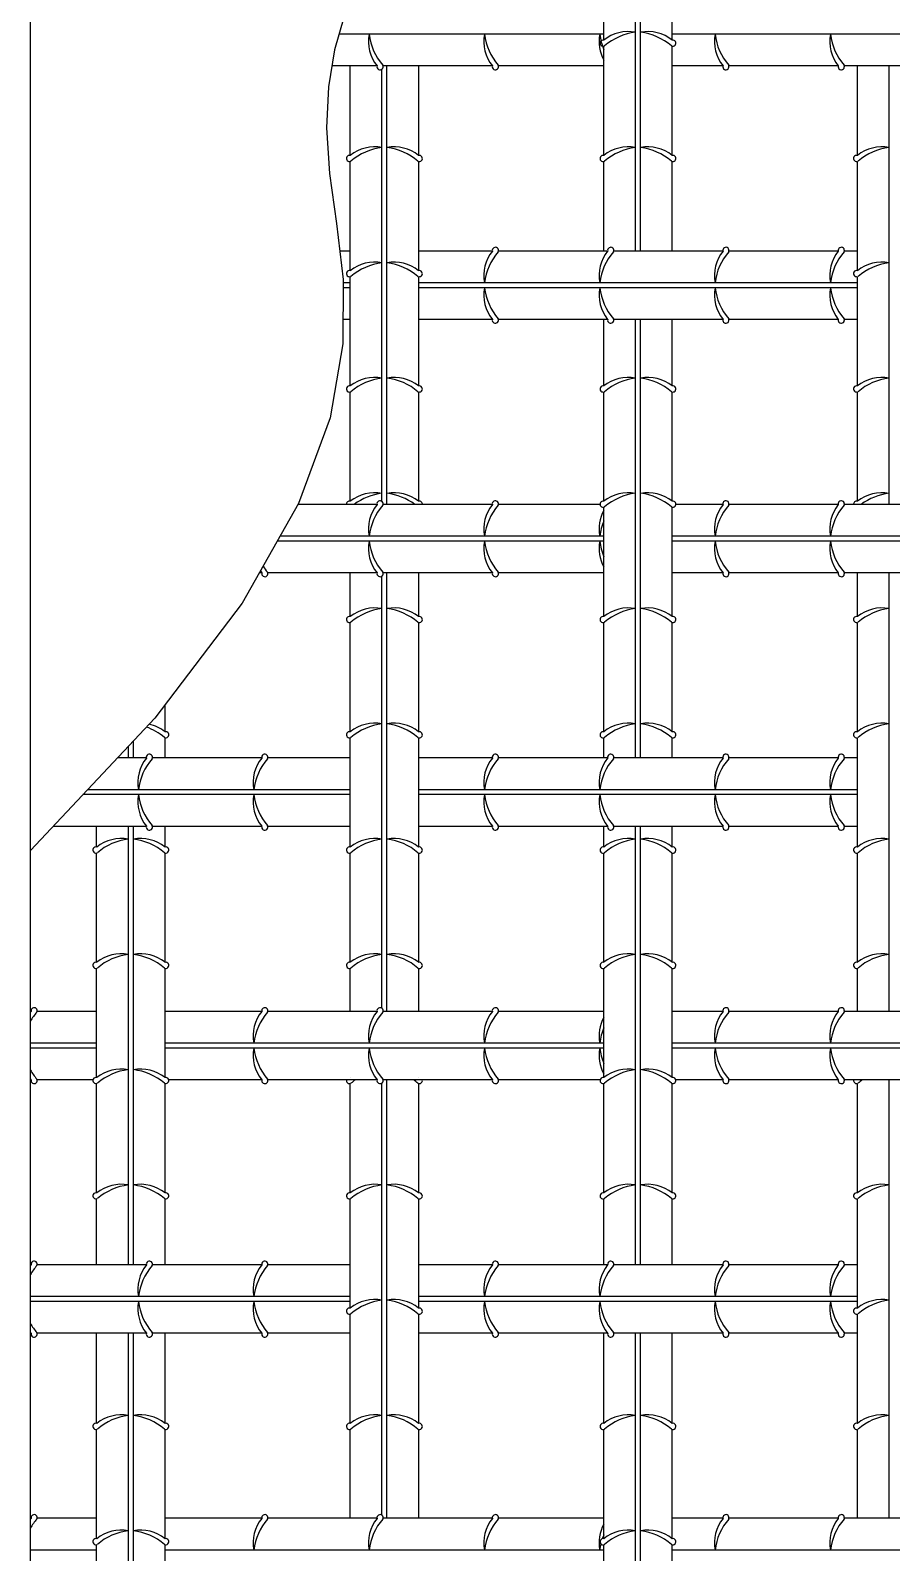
# Model space of a CAD drawing. Header units: millimetres. Extents: x -4774.1 to -4752.9, y -4666.5 to -4651.
# Drawn here: x -4761.514 to -4760.564, y -4660.038 to -4658.356 of the extents above; entities that cross this region are included whole.
import ezdxf

# ---------------------------------------------------------------- set-up
doc = ezdxf.new("R2010")
doc.units = ezdxf.units.MM
doc.header["$LTSCALE"] = 10
doc.layers.add('Termotécnica', color=7, linetype='Continuous')

msp = doc.modelspace()

# ---------------------------------------------------------------- linework, layer by layer
at = {"layer": 'Termotécnica', "color": 2}
msp.add_line((-4761.5144, -4661.5612), (-4761.5144, -4658.0039), dxfattribs=at)
at = {"layer": 'Termotécnica', "color": 1}
for p, q in [((-4760.8463, -4658.6001), (-4760.8463, -4658.1959)), ((-4760.8408, -4658.6001), (-4760.8408, -4658.1932)), ((-4760.8813, -4658.3672), (-4760.8813, -4658.2464)), ((-4760.8057, -4658.3672), (-4760.8057, -4658.2464)), ((-4760.8813, -4658.3606), (-4761.1736, -4658.3606)), ((-4760.3213, -4658.3606), (-4760.8057, -4658.3606)), ((-4760.8813, -4658.4945), (-4760.8813, -4658.3738)), ((-4760.8057, -4658.4945), (-4760.8057, -4658.3738)), ((-4761.1317, -4658.3957), (-4761.1815, -4658.3957)), ((-4761.1613, -4658.4945), (-4761.1613, -4658.3957)), ((-4761.1263, -4658.8767), (-4761.1263, -4658.3991)), ((-4761.0043, -4658.3957), (-4761.1251, -4658.3957)), ((-4761.1208, -4658.8801), (-4761.1208, -4658.3957)), ((-4761.0857, -4658.4945), (-4761.0857, -4658.3957)), ((-4760.8813, -4658.3957), (-4760.9977, -4658.3957)), ((-4760.7497, -4658.3957), (-4760.8057, -4658.3957)), ((-4760.6223, -4658.3957), (-4760.7431, -4658.3957)), ((-4760.495, -4658.3957), (-4760.6157, -4658.3957)), ((-4760.6013, -4658.4945), (-4760.6013, -4658.3957)), ((-4760.5663, -4658.8801), (-4760.5663, -4658.3957)), ((-4761.1613, -4658.6218), (-4761.1613, -4658.5011)), ((-4761.0857, -4658.6218), (-4761.0857, -4658.5011)), ((-4760.8813, -4658.6001), (-4760.8813, -4658.5011)), ((-4760.8057, -4658.6001), (-4760.8057, -4658.5011)), ((-4760.6013, -4658.6218), (-4760.6013, -4658.5011)), ((-4761.1613, -4658.6001), (-4761.1729, -4658.6001)), ((-4761.0043, -4658.6001), (-4761.0857, -4658.6001)), ((-4760.877, -4658.6001), (-4760.9977, -4658.6001)), ((-4760.7497, -4658.6001), (-4760.8704, -4658.6001)), ((-4760.6223, -4658.6001), (-4760.7431, -4658.6001)), ((-4760.6013, -4658.6001), (-4760.6157, -4658.6001)), ((-4761.1613, -4658.6352), (-4761.1692, -4658.6352)), ((-4761.1613, -4658.6406), (-4761.1692, -4658.6406)), ((-4761.1613, -4658.7492), (-4761.1613, -4658.6285)), ((-4761.0857, -4658.7492), (-4761.0857, -4658.6285)), ((-4760.6013, -4658.6352), (-4761.0857, -4658.6352)), ((-4760.6013, -4658.6406), (-4761.0857, -4658.6406)), ((-4760.6013, -4658.7492), (-4760.6013, -4658.6285)), ((-4761.1613, -4658.6757), (-4761.1692, -4658.6757)), ((-4761.0043, -4658.6757), (-4761.0857, -4658.6757)), ((-4760.877, -4658.6757), (-4760.9977, -4658.6757)), ((-4760.8813, -4658.7492), (-4760.8813, -4658.6757)), ((-4760.7497, -4658.6757), (-4760.8704, -4658.6757)), ((-4760.8463, -4659.1601), (-4760.8463, -4658.6757)), ((-4760.8408, -4659.1601), (-4760.8408, -4658.6757)), ((-4760.8057, -4658.7492), (-4760.8057, -4658.6757)), ((-4760.6223, -4658.6757), (-4760.7431, -4658.6757)), ((-4760.6013, -4658.6757), (-4760.6157, -4658.6757)), ((-4761.1613, -4658.8765), (-4761.1613, -4658.7558)), ((-4761.0857, -4658.8765), (-4761.0857, -4658.7558)), ((-4760.8813, -4658.8765), (-4760.8813, -4658.7558)), ((-4760.8057, -4658.8765), (-4760.8057, -4658.7558)), ((-4760.6013, -4658.8765), (-4760.6013, -4658.7558)), ((-4761.1317, -4658.8801), (-4761.2189, -4658.8801)), ((-4761.0043, -4658.8801), (-4761.1251, -4658.8801)), ((-4760.8854, -4658.8801), (-4760.9977, -4658.8801)), ((-4760.8813, -4659.0039), (-4760.8813, -4658.8831)), ((-4760.8057, -4659.0039), (-4760.8057, -4658.8831)), ((-4760.7497, -4658.8801), (-4760.8016, -4658.8801)), ((-4760.6223, -4658.8801), (-4760.7431, -4658.8801)), ((-4760.495, -4658.8801), (-4760.6157, -4658.8801)), ((-4760.8813, -4658.9206), (-4761.2418, -4658.9206)), ((-4760.8813, -4658.9152), (-4761.2387, -4658.9152)), ((-4760.3213, -4658.9152), (-4760.8057, -4658.9152)), ((-4760.3213, -4658.9206), (-4760.8057, -4658.9206)), ((-4761.259, -4658.9557), (-4761.2617, -4658.9557)), ((-4761.1317, -4658.9557), (-4761.2524, -4658.9557)), ((-4761.1613, -4659.0039), (-4761.1613, -4658.9557)), ((-4761.1263, -4659.4367), (-4761.1263, -4658.9591)), ((-4761.0043, -4658.9557), (-4761.1251, -4658.9557)), ((-4761.1208, -4659.4401), (-4761.1208, -4658.9557)), ((-4761.0857, -4659.0039), (-4761.0857, -4658.9557)), ((-4760.8813, -4658.9557), (-4760.9977, -4658.9557)), ((-4760.7497, -4658.9557), (-4760.8057, -4658.9557)), ((-4760.6223, -4658.9557), (-4760.7431, -4658.9557)), ((-4760.495, -4658.9557), (-4760.6157, -4658.9557)), ((-4760.6013, -4659.0039), (-4760.6013, -4658.9557)), ((-4760.5663, -4659.4401), (-4760.5663, -4658.9557)), ((-4761.1613, -4659.1312), (-4761.1613, -4659.0105)), ((-4761.0857, -4659.1312), (-4761.0857, -4659.0105)), ((-4760.8813, -4659.1312), (-4760.8813, -4659.0105)), ((-4760.8057, -4659.1312), (-4760.8057, -4659.0105)), ((-4760.6013, -4659.1312), (-4760.6013, -4659.0105)), ((-4761.3657, -4659.1312), (-4761.3657, -4659.1012)), ((-4761.4063, -4659.1601), (-4761.4063, -4659.1472)), ((-4761.4008, -4659.1601), (-4761.4008, -4659.1414)), ((-4761.3657, -4659.1601), (-4761.3657, -4659.1378)), ((-4761.1613, -4659.2585), (-4761.1613, -4659.1378)), ((-4761.0857, -4659.2585), (-4761.0857, -4659.1378)), ((-4760.8813, -4659.1601), (-4760.8813, -4659.1378)), ((-4760.8057, -4659.1601), (-4760.8057, -4659.1378)), ((-4760.6013, -4659.2585), (-4760.6013, -4659.1378)), ((-4761.3864, -4659.1601), (-4761.4184, -4659.1601)), ((-4761.259, -4659.1601), (-4761.3798, -4659.1601)), ((-4761.1613, -4659.1601), (-4761.2524, -4659.1601)), ((-4761.0043, -4659.1601), (-4761.0857, -4659.1601)), ((-4760.877, -4659.1601), (-4760.9977, -4659.1601)), ((-4760.7497, -4659.1601), (-4760.8704, -4659.1601)), ((-4760.6223, -4659.1601), (-4760.7431, -4659.1601)), ((-4760.6013, -4659.1601), (-4760.6157, -4659.1601)), ((-4761.1613, -4659.1952), (-4761.4513, -4659.1952)), ((-4760.6013, -4659.1952), (-4761.0857, -4659.1952)), ((-4761.1613, -4659.2006), (-4761.4564, -4659.2006)), ((-4760.6013, -4659.2006), (-4761.0857, -4659.2006)), ((-4761.3864, -4659.2357), (-4761.4893, -4659.2357)), ((-4761.4413, -4659.2585), (-4761.4413, -4659.2357)), ((-4761.4063, -4659.7201), (-4761.4063, -4659.2357)), ((-4761.4008, -4659.7201), (-4761.4008, -4659.2357)), ((-4761.259, -4659.2357), (-4761.3798, -4659.2357)), ((-4761.3657, -4659.2585), (-4761.3657, -4659.2357)), ((-4761.1613, -4659.2357), (-4761.2524, -4659.2357)), ((-4761.0043, -4659.2357), (-4761.0857, -4659.2357)), ((-4760.877, -4659.2357), (-4760.9977, -4659.2357)), ((-4760.8813, -4659.2585), (-4760.8813, -4659.2357)), ((-4760.7497, -4659.2357), (-4760.8704, -4659.2357)), ((-4760.8463, -4659.7201), (-4760.8463, -4659.2357)), ((-4760.8408, -4659.7201), (-4760.8408, -4659.2357)), ((-4760.8057, -4659.2585), (-4760.8057, -4659.2357)), ((-4760.6223, -4659.2357), (-4760.7431, -4659.2357)), ((-4760.6013, -4659.2357), (-4760.6157, -4659.2357)), ((-4761.4413, -4659.3859), (-4761.4413, -4659.2651)), ((-4761.3657, -4659.3859), (-4761.3657, -4659.2651)), ((-4761.1613, -4659.3859), (-4761.1613, -4659.2651)), ((-4761.0857, -4659.3859), (-4761.0857, -4659.2651)), ((-4760.8813, -4659.3859), (-4760.8813, -4659.2651)), ((-4760.8057, -4659.3859), (-4760.8057, -4659.2651)), ((-4760.6013, -4659.3859), (-4760.6013, -4659.2651)), ((-4761.4413, -4659.5132), (-4761.4413, -4659.3925)), ((-4761.3657, -4659.5132), (-4761.3657, -4659.3925)), ((-4761.1613, -4659.4401), (-4761.1613, -4659.3925)), ((-4761.0857, -4659.4401), (-4761.0857, -4659.3925)), ((-4760.8813, -4659.5132), (-4760.8813, -4659.3925)), ((-4760.8057, -4659.5132), (-4760.8057, -4659.3925)), ((-4760.6013, -4659.4401), (-4760.6013, -4659.3925)), ((-4761.5137, -4659.4401), (-4761.5144, -4659.4401)), ((-4761.4413, -4659.4401), (-4761.5071, -4659.4401)), ((-4761.259, -4659.4401), (-4761.3657, -4659.4401)), ((-4761.1317, -4659.4401), (-4761.2524, -4659.4401)), ((-4761.0043, -4659.4401), (-4761.1251, -4659.4401)), ((-4760.8813, -4659.4401), (-4760.9977, -4659.4401)), ((-4760.7497, -4659.4401), (-4760.8057, -4659.4401)), ((-4760.6223, -4659.4401), (-4760.7431, -4659.4401)), ((-4760.495, -4659.4401), (-4760.6157, -4659.4401)), ((-4761.4413, -4659.4752), (-4761.5144, -4659.4752)), ((-4761.4413, -4659.4806), (-4761.5144, -4659.4806)), ((-4760.8813, -4659.4752), (-4761.3657, -4659.4752)), ((-4760.8813, -4659.4806), (-4761.3657, -4659.4806)), ((-4760.3213, -4659.4752), (-4760.8057, -4659.4752)), ((-4760.3213, -4659.4806), (-4760.8057, -4659.4806)), ((-4761.5137, -4659.5157), (-4761.5144, -4659.5157)), ((-4761.4454, -4659.5157), (-4761.5071, -4659.5157)), ((-4761.259, -4659.5157), (-4761.3617, -4659.5157)), ((-4761.1317, -4659.5157), (-4761.2524, -4659.5157)), ((-4761.0043, -4659.5157), (-4761.1251, -4659.5157)), ((-4761.1208, -4660.0001), (-4761.1208, -4659.5157)), ((-4760.8854, -4659.5157), (-4760.9977, -4659.5157)), ((-4760.7497, -4659.5157), (-4760.8017, -4659.5157)), ((-4760.6223, -4659.5157), (-4760.7431, -4659.5157)), ((-4760.495, -4659.5157), (-4760.6157, -4659.5157)), ((-4760.5663, -4660.0001), (-4760.5663, -4659.5157)), ((-4761.4413, -4659.6406), (-4761.4413, -4659.5198)), ((-4761.3657, -4659.6406), (-4761.3657, -4659.5198)), ((-4761.1613, -4659.6406), (-4761.1613, -4659.5198)), ((-4761.1263, -4659.9967), (-4761.1263, -4659.5191)), ((-4761.0857, -4659.6406), (-4761.0857, -4659.5198)), ((-4760.8813, -4659.6406), (-4760.8813, -4659.5198)), ((-4760.8057, -4659.6406), (-4760.8057, -4659.5198)), ((-4760.6013, -4659.6406), (-4760.6013, -4659.5198)), ((-4761.4413, -4659.7201), (-4761.4413, -4659.6472)), ((-4761.3657, -4659.7201), (-4761.3657, -4659.6472)), ((-4761.1613, -4659.7679), (-4761.1613, -4659.6472)), ((-4761.0857, -4659.7679), (-4761.0857, -4659.6472)), ((-4760.8813, -4659.7201), (-4760.8813, -4659.6472)), ((-4760.8057, -4659.7201), (-4760.8057, -4659.6472)), ((-4760.6013, -4659.7679), (-4760.6013, -4659.6472)), ((-4761.5137, -4659.7201), (-4761.5144, -4659.7201)), ((-4761.3864, -4659.7201), (-4761.5071, -4659.7201)), ((-4761.259, -4659.7201), (-4761.3798, -4659.7201)), ((-4761.1613, -4659.7201), (-4761.2524, -4659.7201)), ((-4761.0043, -4659.7201), (-4761.0857, -4659.7201)), ((-4760.877, -4659.7201), (-4760.9977, -4659.7201)), ((-4760.7497, -4659.7201), (-4760.8704, -4659.7201)), ((-4760.6223, -4659.7201), (-4760.7431, -4659.7201)), ((-4760.6013, -4659.7201), (-4760.6157, -4659.7201)), ((-4761.1613, -4659.7552), (-4761.5144, -4659.7552)), ((-4761.1613, -4659.7606), (-4761.5144, -4659.7606)), ((-4760.6013, -4659.7552), (-4761.0857, -4659.7552)), ((-4760.6013, -4659.7606), (-4761.0857, -4659.7606)), ((-4761.1613, -4659.8952), (-4761.1613, -4659.7745)), ((-4761.0857, -4659.8952), (-4761.0857, -4659.7745)), ((-4760.6013, -4659.8952), (-4760.6013, -4659.7745)), ((-4761.5137, -4659.7957), (-4761.5144, -4659.7957)), ((-4761.3864, -4659.7957), (-4761.5071, -4659.7957)), ((-4761.4413, -4659.8952), (-4761.4413, -4659.7957)), ((-4761.4063, -4660.2801), (-4761.4063, -4659.7957)), ((-4761.4008, -4660.2801), (-4761.4008, -4659.7957)), ((-4761.259, -4659.7957), (-4761.3798, -4659.7957)), ((-4761.3657, -4659.8952), (-4761.3657, -4659.7957)), ((-4761.1613, -4659.7957), (-4761.2524, -4659.7957)), ((-4761.0043, -4659.7957), (-4761.0857, -4659.7957)), ((-4760.877, -4659.7957), (-4760.9977, -4659.7957)), ((-4760.8813, -4659.8952), (-4760.8813, -4659.7957)), ((-4760.7497, -4659.7957), (-4760.8704, -4659.7957)), ((-4760.8463, -4660.2801), (-4760.8463, -4659.7957)), ((-4760.8408, -4660.2801), (-4760.8408, -4659.7957)), ((-4760.8057, -4659.8952), (-4760.8057, -4659.7957)), ((-4760.6223, -4659.7957), (-4760.7431, -4659.7957)), ((-4760.6013, -4659.7957), (-4760.6157, -4659.7957)), ((-4761.4413, -4660.0226), (-4761.4413, -4659.9018)), ((-4761.3657, -4660.0226), (-4761.3657, -4659.9018)), ((-4761.1613, -4660.0001), (-4761.1613, -4659.9018)), ((-4761.0857, -4660.0001), (-4761.0857, -4659.9018)), ((-4760.8813, -4660.0226), (-4760.8813, -4659.9018)), ((-4760.8057, -4660.0226), (-4760.8057, -4659.9018)), ((-4760.6013, -4660.0001), (-4760.6013, -4659.9018)), ((-4761.5137, -4660.0001), (-4761.5144, -4660.0001)), ((-4761.4413, -4660.0001), (-4761.5071, -4660.0001)), ((-4761.259, -4660.0001), (-4761.3657, -4660.0001)), ((-4761.1317, -4660.0001), (-4761.2524, -4660.0001)), ((-4761.0043, -4660.0001), (-4761.1251, -4660.0001)), ((-4760.8813, -4660.0001), (-4760.9977, -4660.0001)), ((-4760.7497, -4660.0001), (-4760.8057, -4660.0001)), ((-4760.6223, -4660.0001), (-4760.7431, -4660.0001)), ((-4760.495, -4660.0001), (-4760.6157, -4660.0001)), ((-4761.4413, -4660.0352), (-4761.5144, -4660.0352)), ((-4761.4413, -4660.1499), (-4761.4413, -4660.0292)), ((-4761.3657, -4660.1499), (-4761.3657, -4660.0292)), ((-4760.8813, -4660.0352), (-4761.3657, -4660.0352)), ((-4760.8813, -4660.1499), (-4760.8813, -4660.0292)), ((-4760.8057, -4660.1499), (-4760.8057, -4660.0292)), ((-4760.3213, -4660.0352), (-4760.8057, -4660.0352))]:
    msp.add_line(p, q, dxfattribs=at)
msp.add_lwpolyline([(-4761.1683, -4658.3423), (-4761.1786, -4658.378), (-4761.1853, -4658.4187), (-4761.1874, -4658.4642), (-4761.1843, -4658.5145), (-4761.1764, -4658.5697), (-4761.1692, -4658.6317), (-4761.1693, -4658.7026), (-4761.1834, -4658.7843), (-4761.2183, -4658.8791), (-4761.2806, -4658.989), (-4761.3771, -4659.1161), (-4761.5144, -4659.2625)], dxfattribs=at)
for centre, radius, start, end in [((-4761.0977, -4658.3685), 0.0435, 169.5708, 218.5566), ((-4761.0764, -4658.3529), 0.0645, 186.8684, 220.623), ((-4760.9703, -4658.3685), 0.0435, 169.5708, 218.5566), ((-4760.949, -4658.3529), 0.0645, 186.8684, 220.623), ((-4760.843, -4658.3685), 0.0435, 169.5708, 208.2496), ((-4760.8217, -4658.3529), 0.0645, 186.8684, 202.5347), ((-4760.8821, -4658.3705), 0.00339, 76.0461, 296.6257), ((-4760.8541, -4658.4012), 0.0435, 79.5708, 128.5566), ((-4760.8385, -4658.4225), 0.0645, 96.8684, 130.623), ((-4760.8329, -4658.4012), 0.0435, 51.4434, 100.4292), ((-4760.8485, -4658.4225), 0.0645, 49.377, 83.1316), ((-4760.805, -4658.3705), 0.00339, 243.3743, 103.9539), ((-4760.7156, -4658.3685), 0.0435, 169.5708, 218.5566), ((-4760.6944, -4658.3529), 0.0645, 186.8684, 220.623), ((-4760.5883, -4658.3685), 0.0435, 169.5708, 218.5566), ((-4760.567, -4658.3529), 0.0645, 186.8684, 220.623), ((-4761.1284, -4658.3965), 0.00339, 166.0461, 26.6257), ((-4761.001, -4658.3965), 0.00339, 166.0461, 26.6257), ((-4760.7464, -4658.3965), 0.00339, 166.0461, 26.6257), ((-4760.619, -4658.3965), 0.00339, 166.0461, 26.6257), ((-4761.1341, -4658.5285), 0.0435, 79.5708, 128.5566), ((-4761.1185, -4658.5498), 0.0645, 96.8684, 130.623), ((-4761.1129, -4658.5285), 0.0435, 51.4434, 100.4292), ((-4761.1285, -4658.5498), 0.0645, 49.377, 83.1316), ((-4760.8541, -4658.5285), 0.0435, 79.5708, 128.5566), ((-4760.8385, -4658.5498), 0.0645, 96.8684, 130.623), ((-4760.8329, -4658.5285), 0.0435, 51.4434, 100.4292), ((-4760.8485, -4658.5498), 0.0645, 49.377, 83.1316), ((-4760.5741, -4658.5285), 0.0435, 79.5708, 128.5566), ((-4760.5585, -4658.5498), 0.0645, 96.8684, 130.623), ((-4761.1621, -4658.4978), 0.00339, 76.0461, 296.6257), ((-4761.085, -4658.4978), 0.00339, 243.3743, 103.9539), ((-4760.8821, -4658.4978), 0.00339, 76.0461, 296.6257), ((-4760.805, -4658.4978), 0.00339, 243.3743, 103.9539), ((-4760.6021, -4658.4978), 0.00339, 76.0461, 296.6257), ((-4760.9703, -4658.6273), 0.0435, 141.4434, 190.4292), ((-4760.949, -4658.6429), 0.0645, 139.377, 173.1316), ((-4761.001, -4658.5994), 0.00339, 333.3743, 193.9539), ((-4760.843, -4658.6273), 0.0435, 141.4434, 190.4292), ((-4760.8217, -4658.6429), 0.0645, 139.377, 173.1316), ((-4760.8737, -4658.5994), 0.00339, 333.3743, 193.9539), ((-4760.7156, -4658.6273), 0.0435, 141.4434, 190.4292), ((-4760.6944, -4658.6429), 0.0645, 139.377, 173.1316), ((-4760.7464, -4658.5994), 0.00339, 333.3743, 193.9539), ((-4760.5883, -4658.6273), 0.0435, 141.4434, 190.4292), ((-4760.567, -4658.6429), 0.0645, 139.377, 173.1316), ((-4760.619, -4658.5994), 0.00339, 333.3743, 193.9539), ((-4761.1621, -4658.6251), 0.00339, 76.0461, 296.6257), ((-4761.1341, -4658.6559), 0.0435, 79.5708, 128.5566), ((-4761.1185, -4658.6772), 0.0645, 96.8684, 130.623), ((-4761.1129, -4658.6559), 0.0435, 51.4434, 100.4292), ((-4761.1285, -4658.6772), 0.0645, 49.377, 83.1316), ((-4761.085, -4658.6251), 0.00339, 243.3743, 103.9539), ((-4760.6021, -4658.6251), 0.00339, 76.0461, 296.6257), ((-4760.5741, -4658.6559), 0.0435, 79.5708, 128.5566), ((-4760.5585, -4658.6772), 0.0645, 96.8684, 130.623), ((-4760.9703, -4658.6485), 0.0435, 169.5708, 218.5566), ((-4760.949, -4658.6329), 0.0645, 186.8684, 220.623), ((-4760.843, -4658.6485), 0.0435, 169.5708, 218.5566), ((-4760.8217, -4658.6329), 0.0645, 186.8684, 220.623), ((-4760.7156, -4658.6485), 0.0435, 169.5708, 218.5566), ((-4760.6944, -4658.6329), 0.0645, 186.8684, 220.623), ((-4760.5883, -4658.6485), 0.0435, 169.5708, 218.5566), ((-4760.567, -4658.6329), 0.0645, 186.8684, 220.623), ((-4761.001, -4658.6765), 0.00339, 166.0461, 26.6257), ((-4760.8737, -4658.6765), 0.00339, 166.0461, 26.6257), ((-4760.7464, -4658.6765), 0.00339, 166.0461, 26.6257), ((-4760.619, -4658.6765), 0.00339, 166.0461, 26.6257), ((-4761.1341, -4658.7832), 0.0435, 79.5708, 128.5566), ((-4761.1185, -4658.8045), 0.0645, 96.8684, 130.623), ((-4761.1129, -4658.7832), 0.0435, 51.4434, 100.4292), ((-4761.1285, -4658.8045), 0.0645, 49.377, 83.1316), ((-4760.8541, -4658.7832), 0.0435, 79.5708, 128.5566), ((-4760.8385, -4658.8045), 0.0645, 96.8684, 130.623), ((-4760.8329, -4658.7832), 0.0435, 51.4434, 100.4292), ((-4760.8485, -4658.8045), 0.0645, 49.377, 83.1316), ((-4760.5741, -4658.7832), 0.0435, 79.5708, 128.5566), ((-4760.5585, -4658.8045), 0.0645, 96.8684, 130.623), ((-4761.1621, -4658.7525), 0.00339, 76.0461, 296.6257), ((-4761.085, -4658.7525), 0.00339, 243.3743, 103.9539), ((-4760.8821, -4658.7525), 0.00339, 76.0461, 296.6257), ((-4760.805, -4658.7525), 0.00339, 243.3743, 103.9539), ((-4760.6021, -4658.7525), 0.00339, 76.0461, 296.6257), ((-4761.1621, -4658.8798), 0.00339, 76.0461, 185.1747), ((-4761.1341, -4658.9106), 0.0435, 79.5708, 128.5566), ((-4761.1185, -4658.9318), 0.0645, 96.8684, 126.7519), ((-4761.1284, -4658.8794), 0.00339, 333.3743, 193.9539), ((-4761.1129, -4658.9106), 0.0435, 51.4434, 100.4292), ((-4761.1285, -4658.9318), 0.0645, 53.2481, 83.1316), ((-4761.085, -4658.8798), 0.00339, 354.8253, 103.9539), ((-4761.001, -4658.8794), 0.00339, 333.3743, 193.9539), ((-4760.8821, -4658.8798), 0.00339, 76.0461, 296.6257), ((-4760.8541, -4658.9106), 0.0435, 79.5708, 128.5566), ((-4760.8385, -4658.9318), 0.0645, 96.8684, 130.623), ((-4760.8329, -4658.9106), 0.0435, 51.4434, 100.4292), ((-4760.8485, -4658.9318), 0.0645, 49.377, 83.1316), ((-4760.805, -4658.8798), 0.00339, 243.3743, 103.9539), ((-4760.7464, -4658.8794), 0.00339, 333.3743, 193.9539), ((-4760.619, -4658.8794), 0.00339, 333.3743, 193.9539), ((-4760.6021, -4658.8798), 0.00339, 76.0461, 185.1747), ((-4760.5741, -4658.9106), 0.0435, 79.5708, 128.5566), ((-4760.5585, -4658.9318), 0.0645, 96.8684, 126.7519), ((-4761.0977, -4658.9073), 0.0435, 141.4434, 190.4292), ((-4761.0764, -4658.9229), 0.0645, 139.377, 173.1316), ((-4760.9703, -4658.9073), 0.0435, 141.4434, 190.4292), ((-4760.949, -4658.9229), 0.0645, 139.377, 173.1316), ((-4760.843, -4658.9073), 0.0435, 151.7504, 190.4292), ((-4760.7156, -4658.9073), 0.0435, 141.4434, 190.4292), ((-4760.6944, -4658.9229), 0.0645, 139.377, 173.1316), ((-4760.5883, -4658.9073), 0.0435, 141.4434, 190.4292), ((-4760.567, -4658.9229), 0.0645, 139.377, 173.1316), ((-4760.8217, -4658.9229), 0.0645, 157.4653, 173.1316), ((-4761.0977, -4658.9285), 0.0435, 169.5708, 218.5566), ((-4761.0764, -4658.9129), 0.0645, 186.8684, 220.623), ((-4760.9703, -4658.9285), 0.0435, 169.5708, 218.5566), ((-4760.949, -4658.9129), 0.0645, 186.8684, 220.623), ((-4760.843, -4658.9285), 0.0435, 169.5708, 208.2496), ((-4760.8217, -4658.9129), 0.0645, 186.8684, 202.5347), ((-4760.7156, -4658.9285), 0.0435, 169.5708, 218.5566), ((-4760.6944, -4658.9129), 0.0645, 186.8684, 220.623), ((-4760.5883, -4658.9285), 0.0435, 169.5708, 218.5566), ((-4760.567, -4658.9129), 0.0645, 186.8684, 220.623), ((-4761.225, -4658.9285), 0.0435, 215.2177, 218.5566), ((-4761.2557, -4658.9565), 0.00339, 166.0461, 26.6257), ((-4761.2037, -4658.9129), 0.0645, 213.3871, 220.623), ((-4761.1284, -4658.9565), 0.00339, 166.0461, 26.6257), ((-4761.001, -4658.9565), 0.00339, 166.0461, 26.6257), ((-4760.7464, -4658.9565), 0.00339, 166.0461, 26.6257), ((-4760.619, -4658.9565), 0.00339, 166.0461, 26.6257), ((-4761.1341, -4659.0379), 0.0435, 79.5708, 128.5566), ((-4761.1185, -4659.0592), 0.0645, 96.8684, 130.623), ((-4761.1129, -4659.0379), 0.0435, 51.4434, 100.4292), ((-4761.1285, -4659.0592), 0.0645, 49.377, 83.1316), ((-4760.8541, -4659.0379), 0.0435, 79.5708, 128.5566), ((-4760.8385, -4659.0592), 0.0645, 96.8684, 130.623), ((-4760.8329, -4659.0379), 0.0435, 51.4434, 100.4292), ((-4760.8485, -4659.0592), 0.0645, 49.377, 83.1316), ((-4760.5741, -4659.0379), 0.0435, 79.5708, 128.5566), ((-4760.5585, -4659.0592), 0.0645, 96.8684, 130.623), ((-4761.1621, -4659.0072), 0.00339, 76.0461, 296.6257), ((-4761.085, -4659.0072), 0.00339, 243.3743, 103.9539), ((-4760.8821, -4659.0072), 0.00339, 76.0461, 296.6257), ((-4760.805, -4659.0072), 0.00339, 243.3743, 103.9539), ((-4760.6021, -4659.0072), 0.00339, 76.0461, 296.6257), ((-4761.4085, -4659.1865), 0.0645, 49.377, 69.8602), ((-4761.3929, -4659.1652), 0.0435, 51.4434, 77.3508), ((-4761.1341, -4659.1652), 0.0435, 79.5708, 128.5566), ((-4761.1185, -4659.1865), 0.0645, 96.8684, 130.623), ((-4761.1129, -4659.1652), 0.0435, 51.4434, 100.4292), ((-4761.1285, -4659.1865), 0.0645, 49.377, 83.1316), ((-4760.8541, -4659.1652), 0.0435, 79.5708, 128.5566), ((-4760.8385, -4659.1865), 0.0645, 96.8684, 130.623), ((-4760.8329, -4659.1652), 0.0435, 51.4434, 100.4292), ((-4760.8485, -4659.1865), 0.0645, 49.377, 83.1316), ((-4760.5741, -4659.1652), 0.0435, 79.5708, 128.5566), ((-4760.5585, -4659.1865), 0.0645, 96.8684, 130.623), ((-4761.365, -4659.1345), 0.00339, 243.3743, 103.9539), ((-4761.1621, -4659.1345), 0.00339, 76.0461, 296.6257), ((-4761.085, -4659.1345), 0.00339, 243.3743, 103.9539), ((-4760.8821, -4659.1345), 0.00339, 76.0461, 296.6257), ((-4760.805, -4659.1345), 0.00339, 243.3743, 103.9539), ((-4760.6021, -4659.1345), 0.00339, 76.0461, 296.6257), ((-4761.3523, -4659.1873), 0.0435, 141.4434, 190.4292), ((-4761.3311, -4659.2029), 0.0645, 139.377, 173.1316), ((-4761.3831, -4659.1594), 0.00339, 333.3743, 193.9539), ((-4761.225, -4659.1873), 0.0435, 141.4434, 190.4292), ((-4761.2037, -4659.2029), 0.0645, 139.377, 173.1316), ((-4761.2557, -4659.1594), 0.00339, 333.3743, 193.9539), ((-4760.9703, -4659.1873), 0.0435, 141.4434, 190.4292), ((-4760.949, -4659.2029), 0.0645, 139.377, 173.1316), ((-4761.001, -4659.1594), 0.00339, 333.3743, 193.9539), ((-4760.843, -4659.1873), 0.0435, 141.4434, 190.4292), ((-4760.8217, -4659.2029), 0.0645, 139.377, 173.1316), ((-4760.8737, -4659.1594), 0.00339, 333.3743, 193.9539), ((-4760.7156, -4659.1873), 0.0435, 141.4434, 190.4292), ((-4760.6944, -4659.2029), 0.0645, 139.377, 173.1316), ((-4760.7464, -4659.1594), 0.00339, 333.3743, 193.9539), ((-4760.5883, -4659.1873), 0.0435, 141.4434, 190.4292), ((-4760.567, -4659.2029), 0.0645, 139.377, 173.1316), ((-4760.619, -4659.1594), 0.00339, 333.3743, 193.9539), ((-4761.3523, -4659.2085), 0.0435, 169.5708, 218.5566), ((-4761.3311, -4659.1929), 0.0645, 186.8684, 220.623), ((-4761.225, -4659.2085), 0.0435, 169.5708, 218.5566), ((-4761.2037, -4659.1929), 0.0645, 186.8684, 220.623), ((-4760.9703, -4659.2085), 0.0435, 169.5708, 218.5566), ((-4760.949, -4659.1929), 0.0645, 186.8684, 220.623), ((-4760.843, -4659.2085), 0.0435, 169.5708, 218.5566), ((-4760.8217, -4659.1929), 0.0645, 186.8684, 220.623), ((-4760.7156, -4659.2085), 0.0435, 169.5708, 218.5566), ((-4760.6944, -4659.1929), 0.0645, 186.8684, 220.623), ((-4760.5883, -4659.2085), 0.0435, 169.5708, 218.5566), ((-4760.567, -4659.1929), 0.0645, 186.8684, 220.623), ((-4761.3831, -4659.2365), 0.00339, 166.0461, 26.6257), ((-4761.2557, -4659.2365), 0.00339, 166.0461, 26.6257), ((-4761.001, -4659.2365), 0.00339, 166.0461, 26.6257), ((-4760.8737, -4659.2365), 0.00339, 166.0461, 26.6257), ((-4760.7464, -4659.2365), 0.00339, 166.0461, 26.6257), ((-4760.619, -4659.2365), 0.00339, 166.0461, 26.6257), ((-4761.4421, -4659.2618), 0.00339, 76.0461, 296.6257), ((-4761.4141, -4659.2926), 0.0435, 79.5708, 128.5566), ((-4761.3985, -4659.3138), 0.0645, 96.8684, 130.623), ((-4761.3929, -4659.2926), 0.0435, 51.4434, 100.4292), ((-4761.4085, -4659.3138), 0.0645, 49.377, 83.1316), ((-4761.365, -4659.2618), 0.00339, 243.3743, 103.9539), ((-4761.1621, -4659.2618), 0.00339, 76.0461, 296.6257), ((-4761.1341, -4659.2926), 0.0435, 79.5708, 128.5566), ((-4761.1185, -4659.3138), 0.0645, 96.8684, 130.623), ((-4761.1129, -4659.2926), 0.0435, 51.4434, 100.4292), ((-4761.1285, -4659.3138), 0.0645, 49.377, 83.1316), ((-4761.085, -4659.2618), 0.00339, 243.3743, 103.9539), ((-4760.8821, -4659.2618), 0.00339, 76.0461, 296.6257), ((-4760.8541, -4659.2926), 0.0435, 79.5708, 128.5566), ((-4760.8385, -4659.3138), 0.0645, 96.8684, 130.623), ((-4760.8329, -4659.2926), 0.0435, 51.4434, 100.4292), ((-4760.8485, -4659.3138), 0.0645, 49.377, 83.1316), ((-4760.805, -4659.2618), 0.00339, 243.3743, 103.9539), ((-4760.6021, -4659.2618), 0.00339, 76.0461, 296.6257), ((-4760.5741, -4659.2926), 0.0435, 79.5708, 128.5566), ((-4760.5585, -4659.3138), 0.0645, 96.8684, 130.623), ((-4761.4141, -4659.4199), 0.0435, 79.5708, 128.5566), ((-4761.3985, -4659.4412), 0.0645, 96.8684, 130.623), ((-4761.3929, -4659.4199), 0.0435, 51.4434, 100.4292), ((-4761.4085, -4659.4412), 0.0645, 49.377, 83.1316), ((-4761.1341, -4659.4199), 0.0435, 79.5708, 128.5566), ((-4761.1185, -4659.4412), 0.0645, 96.8684, 130.623), ((-4761.1129, -4659.4199), 0.0435, 51.4434, 100.4292), ((-4761.1285, -4659.4412), 0.0645, 49.377, 83.1316), ((-4760.8541, -4659.4199), 0.0435, 79.5708, 128.5566), ((-4760.8385, -4659.4412), 0.0645, 96.8684, 130.623), ((-4760.8329, -4659.4199), 0.0435, 51.4434, 100.4292), ((-4760.8485, -4659.4412), 0.0645, 49.377, 83.1316), ((-4760.5741, -4659.4199), 0.0435, 79.5708, 128.5566), ((-4760.5585, -4659.4412), 0.0645, 96.8684, 130.623), ((-4761.4421, -4659.3892), 0.00339, 76.0461, 296.6257), ((-4761.365, -4659.3892), 0.00339, 243.3743, 103.9539), ((-4761.1621, -4659.3892), 0.00339, 76.0461, 296.6257), ((-4761.085, -4659.3892), 0.00339, 243.3743, 103.9539), ((-4760.8821, -4659.3892), 0.00339, 76.0461, 296.6257), ((-4760.805, -4659.3892), 0.00339, 243.3743, 103.9539), ((-4760.6021, -4659.3892), 0.00339, 76.0461, 296.6257), ((-4761.4797, -4659.4673), 0.0435, 141.4434, 142.9997), ((-4761.4584, -4659.4829), 0.0645, 139.377, 150.2474), ((-4761.5104, -4659.4394), 0.00339, 333.3743, 193.9539), ((-4761.225, -4659.4673), 0.0435, 141.4434, 190.4292), ((-4761.2037, -4659.4829), 0.0645, 139.377, 173.1316), ((-4761.2557, -4659.4394), 0.00339, 333.3743, 193.9539), ((-4761.0977, -4659.4673), 0.0435, 141.4434, 190.4292), ((-4761.0764, -4659.4829), 0.0645, 139.377, 173.1316), ((-4761.1284, -4659.4394), 0.00339, 333.3743, 193.9539), ((-4760.9703, -4659.4673), 0.0435, 141.4434, 190.4292), ((-4760.949, -4659.4829), 0.0645, 139.377, 173.1316), ((-4761.001, -4659.4394), 0.00339, 333.3743, 193.9539), ((-4760.843, -4659.4673), 0.0435, 151.7504, 190.4292), ((-4760.7156, -4659.4673), 0.0435, 141.4434, 190.4292), ((-4760.6944, -4659.4829), 0.0645, 139.377, 173.1316), ((-4760.7464, -4659.4394), 0.00339, 333.3743, 193.9539), ((-4760.5883, -4659.4673), 0.0435, 141.4434, 190.4292), ((-4760.567, -4659.4829), 0.0645, 139.377, 173.1316), ((-4760.619, -4659.4394), 0.00339, 333.3743, 193.9539), ((-4760.8217, -4659.4829), 0.0645, 157.4653, 173.1316), ((-4761.225, -4659.4885), 0.0435, 169.5708, 218.5566), ((-4761.2037, -4659.4729), 0.0645, 186.8684, 220.623), ((-4761.0977, -4659.4885), 0.0435, 169.5708, 218.5566), ((-4761.0764, -4659.4729), 0.0645, 186.8684, 220.623), ((-4760.9703, -4659.4885), 0.0435, 169.5708, 218.5566), ((-4760.949, -4659.4729), 0.0645, 186.8684, 220.623), ((-4760.843, -4659.4885), 0.0435, 169.5708, 208.2496), ((-4760.8217, -4659.4729), 0.0645, 186.8684, 202.5347), ((-4760.7156, -4659.4885), 0.0435, 169.5708, 218.5566), ((-4760.6944, -4659.4729), 0.0645, 186.8684, 220.623), ((-4760.5883, -4659.4885), 0.0435, 169.5708, 218.5566), ((-4760.567, -4659.4729), 0.0645, 186.8684, 220.623), ((-4761.4584, -4659.4729), 0.0645, 209.7526, 220.623), ((-4761.4797, -4659.4885), 0.0435, 217.0003, 218.5566), ((-4761.5104, -4659.5165), 0.00339, 166.0461, 26.6257), ((-4761.4421, -4659.5165), 0.00339, 76.0461, 296.6257), ((-4761.4141, -4659.5473), 0.0435, 79.5708, 128.5566), ((-4761.3985, -4659.5685), 0.0645, 96.8684, 130.623), ((-4761.3929, -4659.5473), 0.0435, 51.4434, 100.4292), ((-4761.4085, -4659.5685), 0.0645, 49.377, 83.1316), ((-4761.365, -4659.5165), 0.00339, 243.3743, 103.9539), ((-4761.2557, -4659.5165), 0.00339, 166.0461, 26.6257), ((-4761.1621, -4659.5165), 0.00339, 165.8826, 296.6257), ((-4761.1621, -4659.5165), 0.00339, 76.0461, 76.9197), ((-4761.1185, -4659.5685), 0.0645, 125.0366, 130.623), ((-4761.1284, -4659.5165), 0.00339, 166.0461, 26.6257), ((-4761.1285, -4659.5685), 0.0645, 49.377, 54.9634), ((-4761.085, -4659.5165), 0.00339, 243.3743, 14.1174), ((-4761.085, -4659.5165), 0.00339, 103.0803, 103.9539), ((-4761.001, -4659.5165), 0.00339, 166.0461, 26.6257), ((-4760.8821, -4659.5165), 0.00339, 76.0461, 296.6257), ((-4760.8541, -4659.5473), 0.0435, 79.5708, 128.5566), ((-4760.8385, -4659.5685), 0.0645, 96.8684, 130.623), ((-4760.8329, -4659.5473), 0.0435, 51.4434, 100.4292), ((-4760.8485, -4659.5685), 0.0645, 49.377, 83.1316), ((-4760.805, -4659.5165), 0.00339, 243.3743, 103.9539), ((-4760.7464, -4659.5165), 0.00339, 166.0461, 26.6257), ((-4760.619, -4659.5165), 0.00339, 166.0461, 26.6257), ((-4760.6021, -4659.5165), 0.00339, 165.8826, 296.6257), ((-4760.5585, -4659.5685), 0.0645, 125.0366, 130.623), ((-4761.4141, -4659.6746), 0.0435, 79.5708, 128.5566), ((-4761.3985, -4659.6959), 0.0645, 96.8684, 130.623), ((-4761.3929, -4659.6746), 0.0435, 51.4434, 100.4292), ((-4761.4085, -4659.6959), 0.0645, 49.377, 83.1316), ((-4761.1341, -4659.6746), 0.0435, 79.5708, 128.5566), ((-4761.1185, -4659.6959), 0.0645, 96.8684, 130.623), ((-4761.1129, -4659.6746), 0.0435, 51.4434, 100.4292), ((-4761.1285, -4659.6959), 0.0645, 49.377, 83.1316), ((-4760.8541, -4659.6746), 0.0435, 79.5708, 128.5566), ((-4760.8385, -4659.6959), 0.0645, 96.8684, 130.623), ((-4760.8329, -4659.6746), 0.0435, 51.4434, 100.4292), ((-4760.8485, -4659.6959), 0.0645, 49.377, 83.1316), ((-4760.5741, -4659.6746), 0.0435, 79.5708, 128.5566), ((-4760.5585, -4659.6959), 0.0645, 96.8684, 130.623), ((-4761.4421, -4659.6439), 0.00339, 76.0461, 296.6257), ((-4761.365, -4659.6439), 0.00339, 243.3743, 103.9539), ((-4761.1621, -4659.6439), 0.00339, 76.0461, 296.6257), ((-4761.085, -4659.6439), 0.00339, 243.3743, 103.9539), ((-4760.8821, -4659.6439), 0.00339, 76.0461, 296.6257), ((-4760.805, -4659.6439), 0.00339, 243.3743, 103.9539), ((-4760.6021, -4659.6439), 0.00339, 76.0461, 296.6257), ((-4761.5104, -4659.7194), 0.00339, 333.3743, 193.9539), ((-4761.3831, -4659.7194), 0.00339, 333.3743, 193.9539), ((-4761.2557, -4659.7194), 0.00339, 333.3743, 193.9539), ((-4761.001, -4659.7194), 0.00339, 333.3743, 193.9539), ((-4760.8737, -4659.7194), 0.00339, 333.3743, 193.9539), ((-4760.7464, -4659.7194), 0.00339, 333.3743, 193.9539), ((-4760.619, -4659.7194), 0.00339, 333.3743, 193.9539), ((-4761.4797, -4659.7473), 0.0435, 141.4434, 142.9997), ((-4761.4584, -4659.7629), 0.0645, 139.377, 150.2474), ((-4761.3523, -4659.7473), 0.0435, 141.4434, 190.4292), ((-4761.3311, -4659.7629), 0.0645, 139.377, 173.1316), ((-4761.225, -4659.7473), 0.0435, 141.4434, 190.4292), ((-4761.2037, -4659.7629), 0.0645, 139.377, 173.1316), ((-4760.9703, -4659.7473), 0.0435, 141.4434, 190.4292), ((-4760.949, -4659.7629), 0.0645, 139.377, 173.1316), ((-4760.843, -4659.7473), 0.0435, 141.4434, 190.4292), ((-4760.8217, -4659.7629), 0.0645, 139.377, 173.1316), ((-4760.7156, -4659.7473), 0.0435, 141.4434, 190.4292), ((-4760.6944, -4659.7629), 0.0645, 139.377, 173.1316), ((-4760.5883, -4659.7473), 0.0435, 141.4434, 190.4292), ((-4760.567, -4659.7629), 0.0645, 139.377, 173.1316), ((-4761.3523, -4659.7685), 0.0435, 169.5708, 218.5566), ((-4761.3311, -4659.7529), 0.0645, 186.8684, 220.623), ((-4761.225, -4659.7685), 0.0435, 169.5708, 218.5566), ((-4761.2037, -4659.7529), 0.0645, 186.8684, 220.623), ((-4761.1621, -4659.7712), 0.00339, 76.0461, 296.6257), ((-4761.1341, -4659.8019), 0.0435, 79.5708, 128.5566), ((-4761.1185, -4659.8232), 0.0645, 96.8684, 130.623), ((-4761.1129, -4659.8019), 0.0435, 51.4434, 100.4292), ((-4761.1285, -4659.8232), 0.0645, 49.377, 83.1316), ((-4761.085, -4659.7712), 0.00339, 243.3743, 103.9539), ((-4760.9703, -4659.7685), 0.0435, 169.5708, 218.5566), ((-4760.949, -4659.7529), 0.0645, 186.8684, 220.623), ((-4760.843, -4659.7685), 0.0435, 169.5708, 218.5566), ((-4760.8217, -4659.7529), 0.0645, 186.8684, 220.623), ((-4760.7156, -4659.7685), 0.0435, 169.5708, 218.5566), ((-4760.6944, -4659.7529), 0.0645, 186.8684, 220.623), ((-4760.5883, -4659.7685), 0.0435, 169.5708, 218.5566), ((-4760.567, -4659.7529), 0.0645, 186.8684, 220.623), ((-4760.6021, -4659.7712), 0.00339, 76.0461, 296.6257), ((-4760.5741, -4659.8019), 0.0435, 79.5708, 128.5566), ((-4760.5585, -4659.8232), 0.0645, 96.8684, 130.623), ((-4761.4584, -4659.7529), 0.0645, 209.7526, 220.623), ((-4761.4797, -4659.7685), 0.0435, 217.0003, 218.5566), ((-4761.5104, -4659.7965), 0.00339, 166.0461, 26.6257), ((-4761.3831, -4659.7965), 0.00339, 166.0461, 26.6257), ((-4761.2557, -4659.7965), 0.00339, 166.0461, 26.6257), ((-4761.001, -4659.7965), 0.00339, 166.0461, 26.6257), ((-4760.8737, -4659.7965), 0.00339, 166.0461, 26.6257), ((-4760.7464, -4659.7965), 0.00339, 166.0461, 26.6257), ((-4760.619, -4659.7965), 0.00339, 166.0461, 26.6257), ((-4761.4141, -4659.9293), 0.0435, 79.5708, 128.5566), ((-4761.3985, -4659.9505), 0.0645, 96.8684, 130.623), ((-4761.3929, -4659.9293), 0.0435, 51.4434, 100.4292), ((-4761.4085, -4659.9505), 0.0645, 49.377, 83.1316), ((-4761.1341, -4659.9293), 0.0435, 79.5708, 128.5566), ((-4761.1185, -4659.9505), 0.0645, 96.8684, 130.623), ((-4761.1129, -4659.9293), 0.0435, 51.4434, 100.4292), ((-4761.1285, -4659.9505), 0.0645, 49.377, 83.1316), ((-4760.8541, -4659.9293), 0.0435, 79.5708, 128.5566), ((-4760.8385, -4659.9505), 0.0645, 96.8684, 130.623), ((-4760.8329, -4659.9293), 0.0435, 51.4434, 100.4292), ((-4760.8485, -4659.9505), 0.0645, 49.377, 83.1316), ((-4760.5741, -4659.9293), 0.0435, 79.5708, 128.5566), ((-4760.5585, -4659.9505), 0.0645, 96.8684, 130.623), ((-4761.4421, -4659.8985), 0.00339, 76.0461, 296.6257), ((-4761.365, -4659.8985), 0.00339, 243.3743, 103.9539), ((-4761.1621, -4659.8985), 0.00339, 76.0461, 296.6257), ((-4761.085, -4659.8985), 0.00339, 243.3743, 103.9539), ((-4760.8821, -4659.8985), 0.00339, 76.0461, 296.6257), ((-4760.805, -4659.8985), 0.00339, 243.3743, 103.9539), ((-4760.6021, -4659.8985), 0.00339, 76.0461, 296.6257), ((-4761.4797, -4660.0273), 0.0435, 141.4434, 142.9997), ((-4761.4584, -4660.0429), 0.0645, 139.377, 150.2474), ((-4761.5104, -4659.9994), 0.00339, 333.3743, 193.9539), ((-4761.225, -4660.0273), 0.0435, 141.4434, 190.4292), ((-4761.2037, -4660.0429), 0.0645, 139.377, 173.1316), ((-4761.2557, -4659.9994), 0.00339, 333.3743, 193.9539), ((-4761.0977, -4660.0273), 0.0435, 141.4434, 190.4292), ((-4761.0764, -4660.0429), 0.0645, 139.377, 173.1316), ((-4761.1284, -4659.9994), 0.00339, 333.3743, 193.9539), ((-4760.9703, -4660.0273), 0.0435, 141.4434, 190.4292), ((-4760.949, -4660.0429), 0.0645, 139.377, 173.1316), ((-4761.001, -4659.9994), 0.00339, 333.3743, 193.9539), ((-4760.7156, -4660.0273), 0.0435, 141.4434, 190.4292), ((-4760.6944, -4660.0429), 0.0645, 139.377, 173.1316), ((-4760.7464, -4659.9994), 0.00339, 333.3743, 193.9539), ((-4760.5883, -4660.0273), 0.0435, 141.4434, 190.4292), ((-4760.567, -4660.0429), 0.0645, 139.377, 173.1316), ((-4760.619, -4659.9994), 0.00339, 333.3743, 193.9539), ((-4761.4141, -4660.0566), 0.0435, 79.5708, 128.5566), ((-4761.3985, -4660.0779), 0.0645, 96.8684, 130.623), ((-4761.3929, -4660.0566), 0.0435, 51.4434, 100.4292), ((-4761.4085, -4660.0779), 0.0645, 49.377, 83.1316), ((-4760.843, -4660.0273), 0.0435, 151.7504, 190.4292), ((-4760.8217, -4660.0429), 0.0645, 157.4653, 161.6688), ((-4760.8541, -4660.0566), 0.0435, 79.5708, 128.5566), ((-4760.8385, -4660.0779), 0.0645, 96.8684, 130.623), ((-4760.8329, -4660.0566), 0.0435, 51.4434, 100.4292), ((-4760.8485, -4660.0779), 0.0645, 49.377, 83.1316), ((-4761.4421, -4660.0259), 0.00339, 76.0461, 296.6257), ((-4761.365, -4660.0259), 0.00339, 243.3743, 103.9539), ((-4760.8217, -4660.0429), 0.0645, 166.8369, 173.1316), ((-4760.8821, -4660.0259), 0.00339, 76.0461, 296.6257), ((-4760.805, -4660.0259), 0.00339, 243.3743, 103.9539)]:
    msp.add_arc(centre, radius, start, end, dxfattribs=at)

doc.saveas('drawing.dxf')
